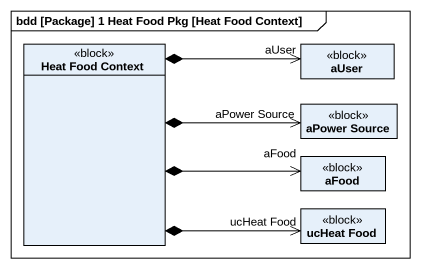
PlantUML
@startuml
mainframe bdd [Package] 1 Heat Food Pkg [Heat Food Context]
hide circle
hide empty members
class "Heat Food Context" as Heat_Food_Context <<block>>
class aUser <<block>>
class "aPower Source" as aPower_Source <<block>>
class aFood <<block>>
class "ucHeat Food" as ucHeat_Food <<block>>
Heat_Food_Context *-right-> "aUser" aUser
Heat_Food_Context *-right-> "aPower Source" aPower_Source
Heat_Food_Context *-right-> "aFood" aFood
Heat_Food_Context *-right-> "ucHeat Food" ucHeat_Food
@enduml
